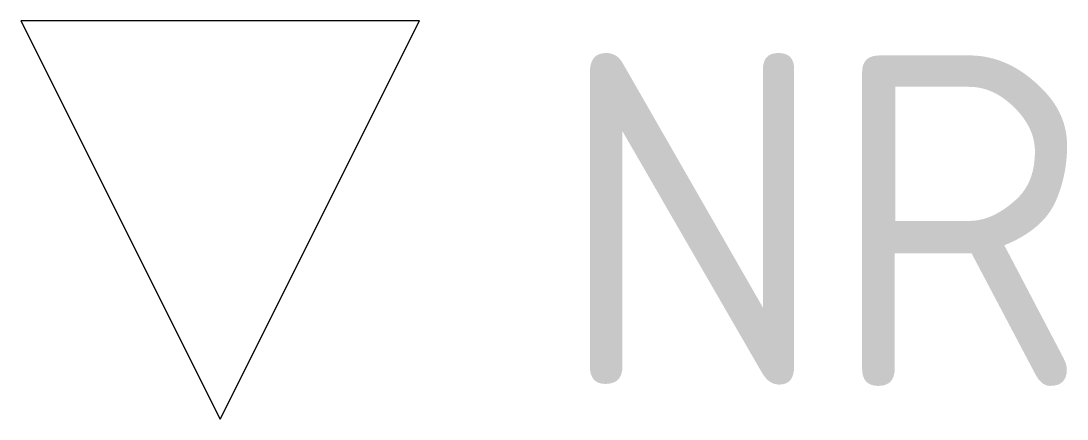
# Model space of a CAD drawing. Extents: x -1.5 to 6.38, y -1.5 to 1.5.
import ezdxf
from ezdxf.enums import TextEntityAlignment as Align

# ---------------------------------------------------------------- set-up
doc = ezdxf.new("R2010")
doc.units = 0
doc.header["$LTSCALE"] = 0.2
doc.styles.add('NLCS-ISO', font='NLCS-ISO.ttf')

msp = doc.modelspace()

# ---------------------------------------------------------------- linework, layer by layer
at = {"color": 0, "linetype": 'Continuous', "flags": 128}
msp.add_lwpolyline([(0, -1.5), (1.5, 1.5), (-1.5, 1.5)], close=True, dxfattribs=at)

# ---------------------------------------------------------------- texts
at = {"style": 'NLCS-ISO'}
msp.add_attdef('NR', text='', height=2.5, dxfattribs=at).set_placement((2.5274, 0), align=Align.MIDDLE_LEFT)

doc.saveas('drawing.dxf')
